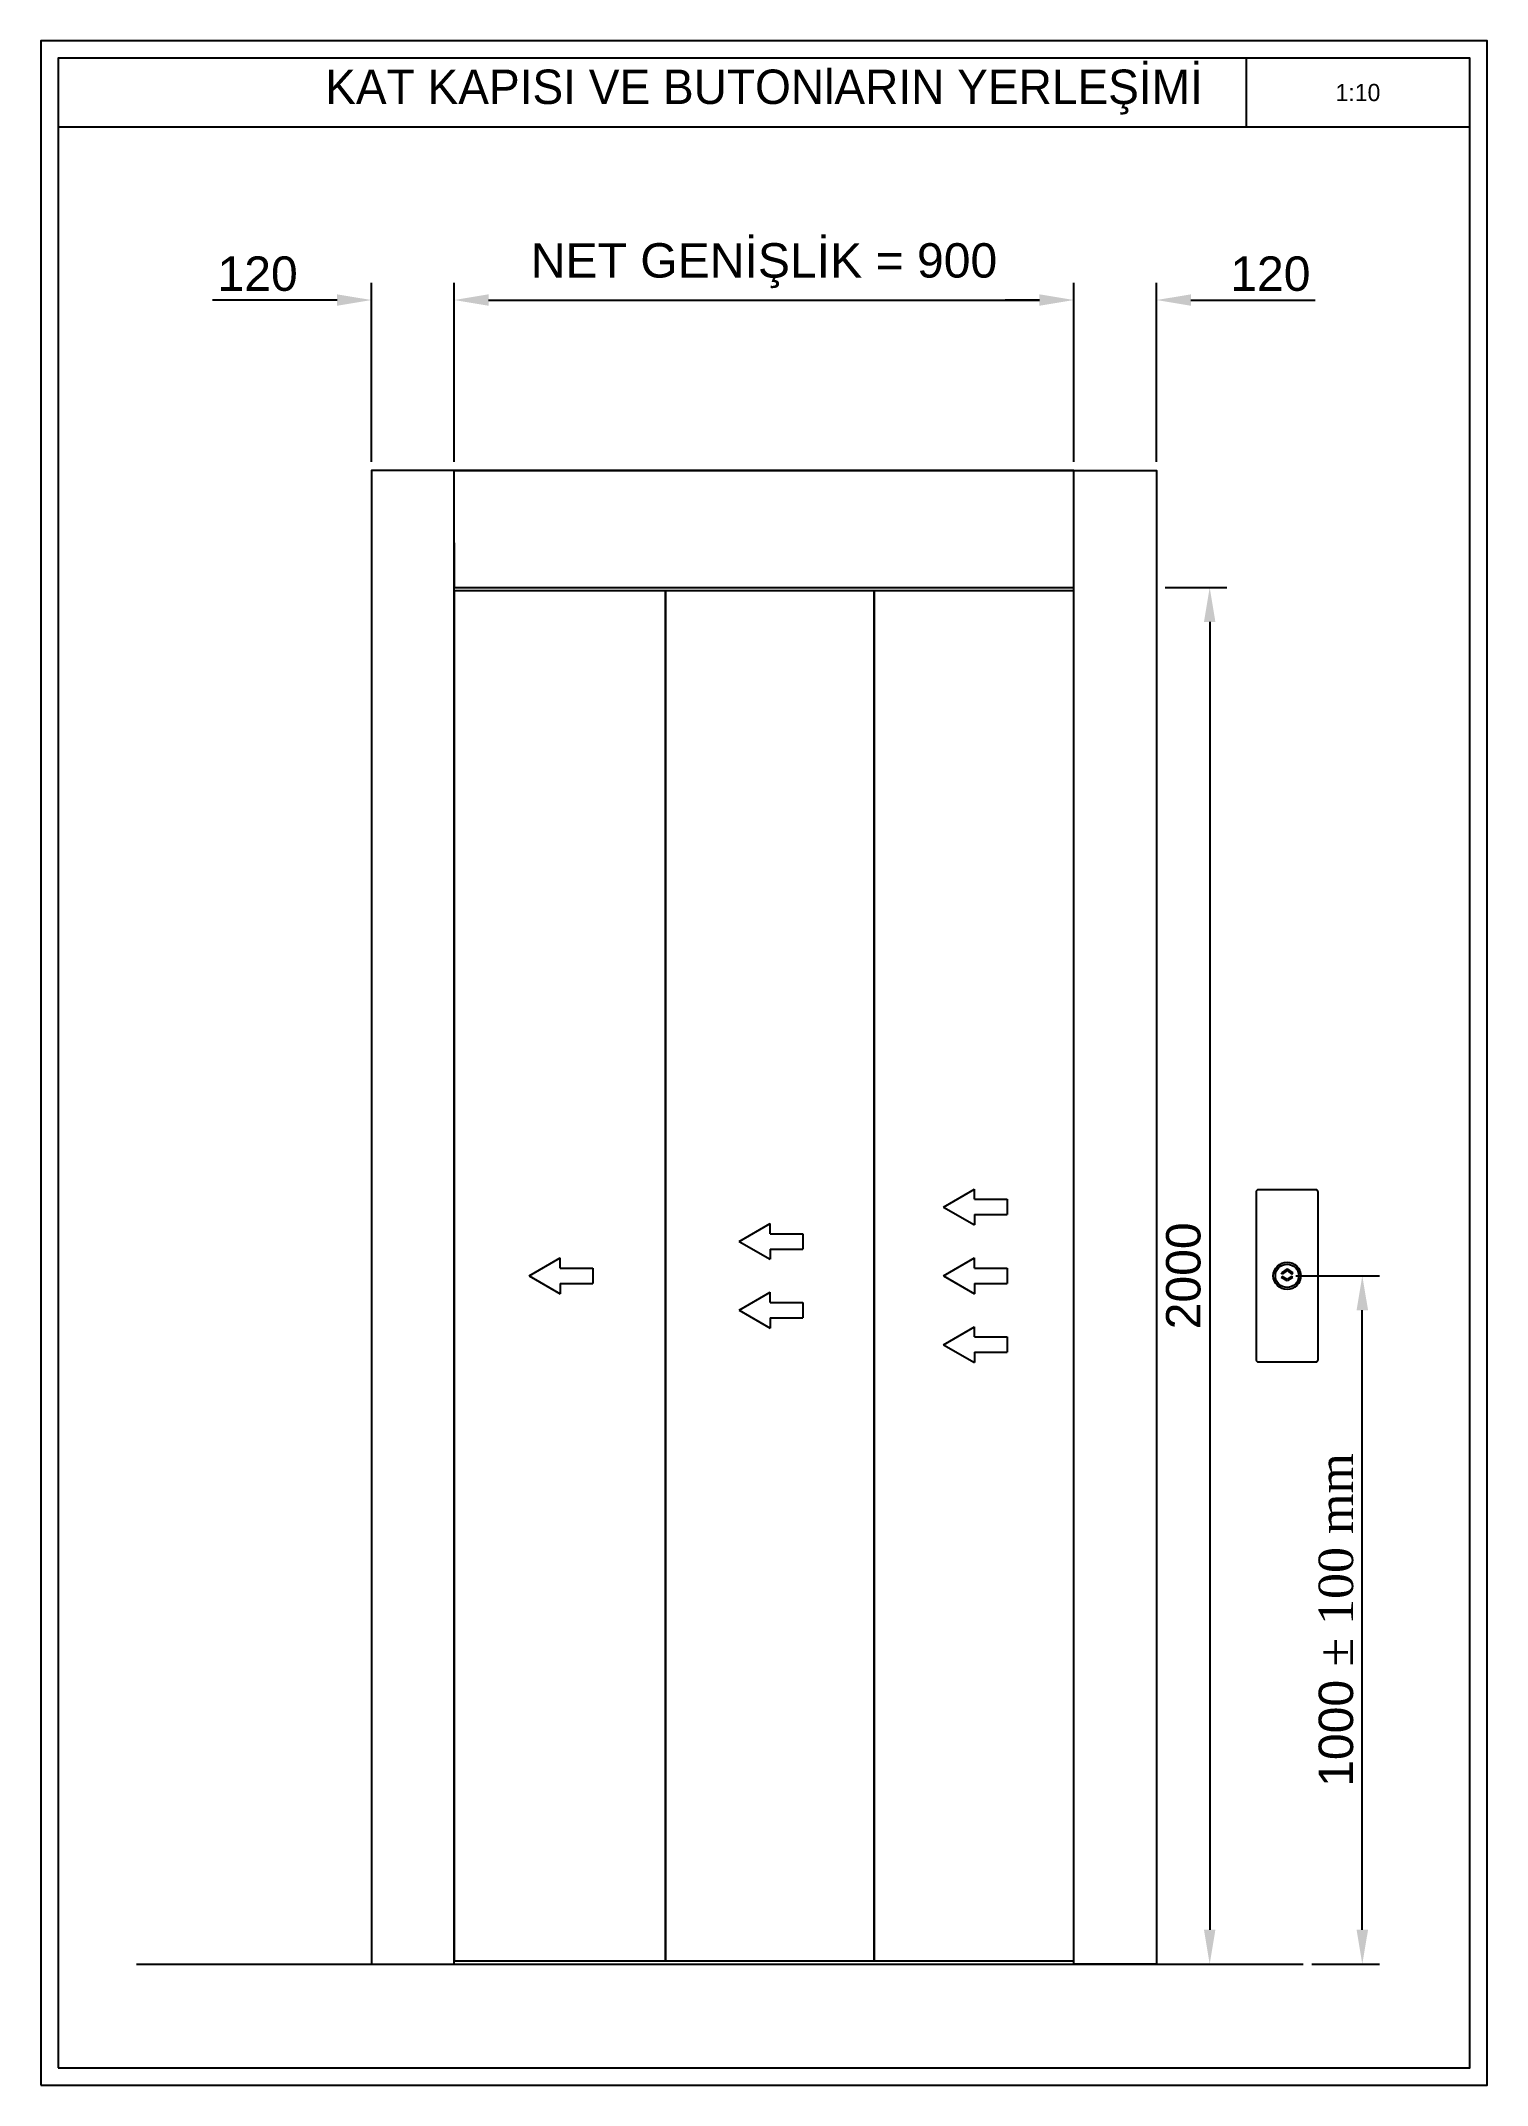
# Model space of a CAD drawing. Header units: millimetres. Extents: x 0 to 2100, y 0 to 2970.
import ezdxf
from ezdxf.enums import TextEntityAlignment as Align

# ---------------------------------------------------------------- set-up
doc = ezdxf.new("R2010")
doc.units = ezdxf.units.MM
doc.linetypes.add('SLD-Solid', pattern=[0])
doc.layers.add('Yazılar', color=70, linetype='Continuous')
doc.styles.get("Standard").update_dxf_attribs({"font": 'arial.ttf'})
doc.styles.add('YAZI', font='seguisbi.ttf', dxfattribs={"height": 2.4})
doc.dimstyles.new('DimStyleALP', dxfattribs={"dimscale": 20, "dimtxt": 2.5, "dimasz": 2.5, "dimexe": 1.25, "dimexo": 0.625, "dimtad": 1, "dimdsep": 46, "dimtxsty": 'Standard', "dimcen": 2.5, "dimclrd": 60, "dimclre": 60, "dimadec": 0, "dimazin": 0, "dimtfac": 1, "dimtofl": 0, "dimtmove": 0, "dimatfit": 3, "dimfxl": 1, "dimarcsym": 0})

# ---------------------------------------------------------------- blocks, each defined once
blk = doc.blocks.new('A4 ß')
for points in [[(-210, -148.5), (0, -148.5), (0, 148.5), (-210, 148.5)], [(-207.5, 136), (-2.5, 136), (-2.5, 146), (-207.5, 146)], [(-207.5, -146), (-2.5, -146), (-2.5, 146), (-207.5, 146)], [(-35, 136), (-2.5, 136), (-2.5, 146), (-35, 146)]]:
    blk.add_lwpolyline(points, close=True)
blk = doc.blocks.new('A4_p14_1.20')
at = {"xscale": 10, "yscale": 10, "zscale": 10}
blk.add_blockref('A4 ß', (2100, 1485), dxfattribs=at)
at = {"layer": 'Yazılar', "style": 'YAZI'}
for tag, height, p in [('P14_HEADER', 50, (1050, 2878.3)), ('P14_SCALE', 25, (1912.5, 2882.5))]:
    blk.add_attdef(tag, text='', height=height, dxfattribs=at).set_placement(p, align=Align.CENTER)
blk = doc.blocks.new('*D7')
at = {"color": 60, "linetype": 'ByBlock', "lineweight": -2, "transparency": 16777216}
for p, q in [((5925.3, 4265.5), (5925.3, 4525.7)), ((6045.3, 4265.5), (6045.3, 4525.7)), ((5875.3, 4500.7), (5694.7, 4500.7)), ((6095.3, 4500.7), (6145.3, 4500.7))]:
    blk.add_line(p, q, dxfattribs=at)
at = {"color": 60, "transparency": 16777216}
for points in [[(5875.3, 4509), (5875.3, 4492.4), (5925.3, 4500.7)], [(6095.3, 4509), (6095.3, 4492.4), (6045.3, 4500.7)]]:
    blk.add_solid(points, dxfattribs=at)
at = {"layer": 'Defpoints', "color": 0, "transparency": 16777216}
for p in [(5925.3, 4500.7), (5925.3, 4253), (6045.3, 4253)]:
    blk.add_point(p, dxfattribs=at)
at = {"color": 0, "transparency": 16777216, "insert": (5760, 4538.7), "char_height": 50, "attachment_point": 5}
blk.add_mtext('120', dxfattribs=at)
blk = doc.blocks.new('*D3')
at = {"color": 60, "linetype": 'ByBlock', "lineweight": -2, "transparency": 16777216}
for p, q in [((6045.3, 4265.5), (6045.3, 4525.7)), ((6945.3, 4265.5), (6945.3, 4525.7)), ((6095.3, 4500.7), (6895.3, 4500.7))]:
    blk.add_line(p, q, dxfattribs=at)
at = {"color": 60, "transparency": 16777216}
for points in [[(6095.3, 4509), (6095.3, 4492.4), (6045.3, 4500.7)], [(6895.3, 4509), (6895.3, 4492.4), (6945.3, 4500.7)]]:
    blk.add_solid(points, dxfattribs=at)
at = {"layer": 'Defpoints', "color": 0, "transparency": 16777216}
for p in [(6945.3, 4500.7), (6045.3, 4253), (6945.3, 4253)]:
    blk.add_point(p, dxfattribs=at)
at = {"color": 0, "transparency": 16777216, "insert": (6495.3, 4550.6), "char_height": 50, "attachment_point": 5}
blk.add_mtext('NET GENİŞLİK = 900', dxfattribs=at)
blk = doc.blocks.new('*D4')
at = {"color": 60, "linetype": 'ByBlock', "lineweight": -2, "transparency": 16777216}
for p, q in [((6945.3, 4265.5), (6945.3, 4525.7)), ((7065.3, 4265.5), (7065.3, 4525.7)), ((6895.3, 4500.7), (6845.3, 4500.7)), ((7115.3, 4500.7), (7295.9, 4500.7))]:
    blk.add_line(p, q, dxfattribs=at)
at = {"color": 60, "transparency": 16777216}
for points in [[(6895.3, 4509), (6895.3, 4492.4), (6945.3, 4500.7)], [(7115.3, 4509), (7115.3, 4492.4), (7065.3, 4500.7)]]:
    blk.add_solid(points, dxfattribs=at)
at = {"layer": 'Defpoints', "color": 0, "transparency": 16777216}
for p in [(7065.3, 4500.7), (6945.3, 4253), (7065.3, 4253)]:
    blk.add_point(p, dxfattribs=at)
at = {"color": 0, "transparency": 16777216, "insert": (7230.6, 4538.7), "char_height": 50, "attachment_point": 5}
blk.add_mtext('120', dxfattribs=at)
blk = doc.blocks.new('*D5')
at = {"color": 60, "linetype": 'ByBlock', "lineweight": -2, "transparency": 16777216}
for p, q in [((7267.4, 3083), (7389.1, 3083)), ((7364.1, 2133), (7364.1, 3033)), ((7290.9, 2083), (7389.1, 2083))]:
    blk.add_line(p, q, dxfattribs=at)
at = {"color": 60, "transparency": 16777216}
for points in [[(7355.8, 3033), (7372.5, 3033), (7364.1, 3083)], [(7355.8, 2133), (7372.5, 2133), (7364.1, 2083)]]:
    blk.add_solid(points, dxfattribs=at)
at = {"layer": 'Defpoints', "color": 0, "transparency": 16777216}
for p in [(7254.9, 3083), (7364.1, 3083), (7278.4, 2083)]:
    blk.add_point(p, dxfattribs=at)
at = {"color": 0, "transparency": 16777216, "insert": (7326.1, 2583), "char_height": 50, "attachment_point": 5, "rotation": 90}
blk.add_mtext('1000 {\\fTimes New Roman|b0|i0|c162|p18;± 100 mm}', dxfattribs=at)
blk = doc.blocks.new('*D6')
at = {"color": 60, "linetype": 'ByBlock', "lineweight": -2, "transparency": 16777216}
for p, q in [((7077.8, 4083), (7167.5, 4083)), ((7142.5, 4033), (7142.5, 2133)), ((7001, 2083), (7167.5, 2083))]:
    blk.add_line(p, q, dxfattribs=at)
at = {"color": 60, "transparency": 16777216}
for points in [[(7134.2, 4033), (7150.8, 4033), (7142.5, 4083)], [(7134.2, 2133), (7150.8, 2133), (7142.5, 2083)]]:
    blk.add_solid(points, dxfattribs=at)
at = {"layer": 'Defpoints', "color": 0, "transparency": 16777216}
for p in [(7065.3, 4083), (6988.5, 2083), (7142.5, 2083)]:
    blk.add_point(p, dxfattribs=at)
at = {"color": 0, "transparency": 16777216, "insert": (7104.5, 3083), "char_height": 50, "attachment_point": 5, "rotation": 90}
blk.add_mtext('2000', dxfattribs=at)
blk = doc.blocks.new('A$C475d383c')
for p, q in [((0, 26), (45.1, 52.1)), ((45.1, 37.2), (45.1, 52.1)), ((45.1, 37.2), (92.5, 37.2)), ((92.5, 37.2), (92.5, 14.9)), ((0, 26), (45.1, 0)), ((45.1, 14.9), (92.5, 14.9)), ((45.1, 14.9), (45.1, 0))]:
    blk.add_line(p, q)
blk = doc.blocks.new('A$Cf544dee7')
at = {"color": 7, "linetype": 'SLD-Solid', "lineweight": 25}
for p, q in [((1625.596, 1122), (1625.596, 878.001)), ((1712.596, 1125), (1628.596, 1125)), ((1715.596, 878.001), (1715.596, 1122)), ((1670.597, 1009.966), (1662.487, 1004.123)), ((1670.597, 1009.966), (1678.706, 1004.123)), ((1663.656, 1002.5), (1662.487, 1004.123)), ((1662.596, 997.5), (1663.656, 999.197)), ((1670.597, 992.5), (1662.596, 997.5)), ((1670.597, 1007.5), (1663.656, 1002.5)), ((1670.597, 994.858), (1663.656, 999.197)), ((1670.597, 1007.5), (1677.536, 1002.5)), ((1677.536, 999.197), (1670.597, 994.858)), ((1678.596, 997.5), (1670.597, 992.5)), ((1677.536, 1002.5), (1678.706, 1004.123)), ((1678.596, 997.5), (1677.536, 999.197)), ((1628.596, 875), (1712.596, 875))]:
    blk.add_line(p, q, dxfattribs=at)
blk.add_line((0, 0), (1694.062, 0))
for points in [[(341, 0), (461, 0), (461, 2170), (341, 2170)], [(461, 2170), (1361, 2170), (1361, 2170), (461, 2170)], [(1481, 0), (1361, 0), (1361, 2170), (1481, 2170)], [(461, 5), (1361, 5), (1361, 1995), (461, 1995)], [(461, 5), (768, 5), (768, 1995), (461, 1995)], [(768, 5), (1071, 5), (1071, 1995), (768, 1995)], [(1071, 5), (1361, 5), (1361, 1995), (1071, 1995)]]:
    blk.add_lwpolyline(points, close=True)
for points in [[(1361, 2100), (1361, 2110)], [(461, 2065), (461, 2000), (1361, 2000), (1361, 2065)], [(1361, 2065), (1361, 2075)], [(911, 1995), (461, 1995), (461, 5), (911, 5)]]:
    blk.add_lwpolyline(points)
for radius in [20, 17]:
    blk.add_circle((1670.596, 1000), radius, dxfattribs=at)
for centre, start, end in [((1628.596, 1122.001), 89.984838, 180.019715), ((1712.597, 1122.001), 359.980285, 90.015162), ((1628.596, 878), 179.980285, 270.015162), ((1712.597, 878), 269.984838, 0.019715)]:
    blk.add_arc(centre, 2.999, start, end, dxfattribs=at)
for p in [(1171.566, 1073.967), (875.066, 1023.967), (570.066, 973.967), (1171.566, 973.967), (875.066, 923.967), (1171.566, 873.967)]:
    blk.add_blockref('A$C475d383c', p)
dim = blk.add_linear_dim(base=(1361, 2417.689), p1=(461, 2170), p2=(1361, 2170), text='NET GENİŞLİK = <>', dimstyle='DimStyleALP')
dim.commit()
dim.dimension.update_dxf_attribs({"geometry": '*D3', "text_midpoint": (911, 2467.552), "insert": (-5584.313, -2083.02)})
dim = blk.add_linear_dim(base=(341, 2417.689), p1=(461, 2170), p2=(341, 2170), dimstyle='DimStyleALP')
dim.commit()
dim.dimension.update_dxf_attribs({"geometry": '*D7', "text_midpoint": (175.703, 2455.717), "insert": (-5584.313, -2083.02)})
dim = blk.add_linear_dim(base=(1481, 2417.689), p1=(1361, 2170), p2=(1481, 2170), angle=180, dimstyle='DimStyleALP')
dim.commit()
dim.dimension.update_dxf_attribs({"geometry": '*D4', "text_midpoint": (1646.297, 2455.717), "insert": (-5584.313, -2083.02)})
dim = blk.add_linear_dim(base=(1558.184, 0), p1=(1481, 2000), p2=(1404.176, 0), angle=90, dimstyle='DimStyleALP')
dim.commit()
dim.dimension.update_dxf_attribs({"geometry": '*D6', "text_midpoint": (1558.184, 1000), "dimtype": 128, "insert": (-5584.313, -2083.02)})
dim = blk.add_linear_dim(base=(1779.822, 1000), p1=(1694.062, 0), p2=(1670.596, 1000), angle=90, text='<> {\\fTimes New Roman|b0|i0|c162|p18;± 100 mm}', dimstyle='DimStyleALP')
dim.commit()
dim.dimension.update_dxf_attribs({"geometry": '*D5', "text_midpoint": (1779.822, 500), "dimtype": 128, "insert": (-5584.313, -2083.02)})

msp = doc.modelspace()

# ---------------------------------------------------------------- block references
msp.add_blockref('A4_p14_1.20', (0, 0)).add_auto_attribs({'P14_HEADER': 'KAT KAPISI VE BUTONlARIN YERLEŞİMİ', 'P14_SCALE': '1:10'})
msp.add_blockref('A$Cf544dee7', (139, 175.8))

doc.saveas('drawing.dxf')
